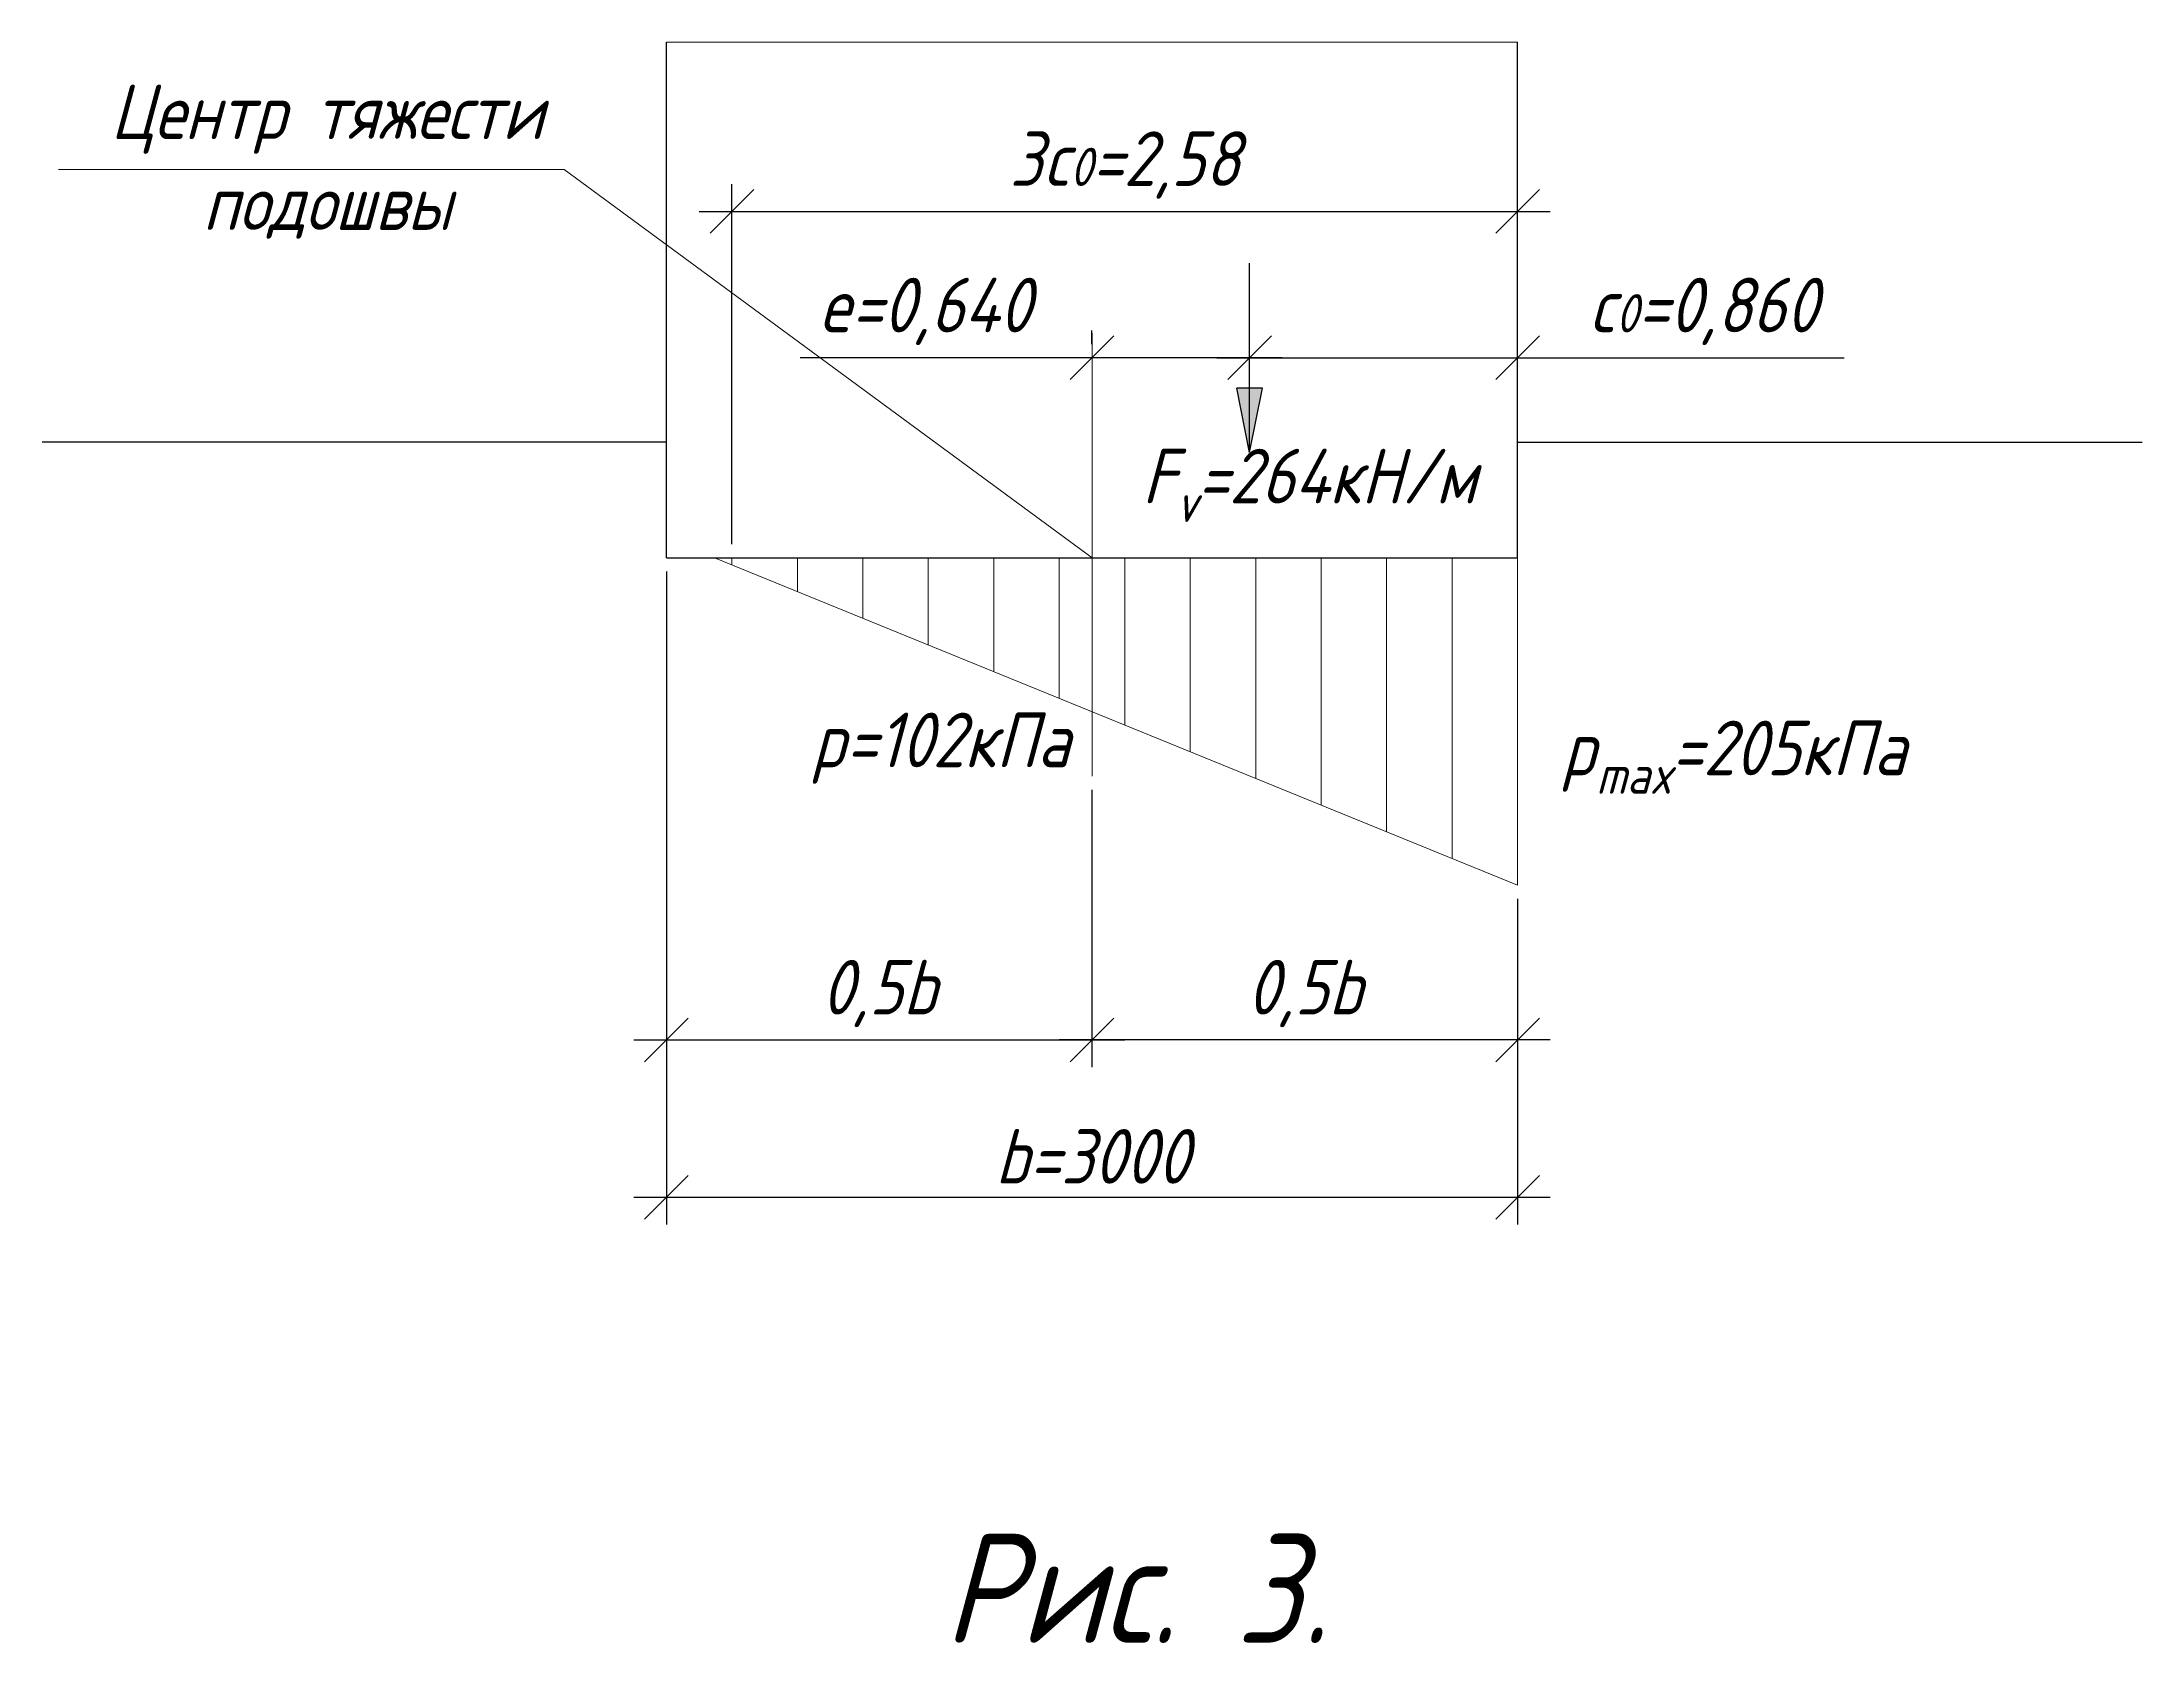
# Model space of a CAD drawing. Header units: millimetres. Extents: x -1004 to 900128, y -352756 to 107728.
# Drawn here: x 819791 to 829414, y -243115 to -235781 of the extents above; entities that cross this region are included whole.
import ezdxf

# ---------------------------------------------------------------- set-up
doc = ezdxf.new("R2010")
doc.units = ezdxf.units.MM
doc.linetypes.add('ACAD_ISO04W100', pattern=[30, 24, -3, 0, -3])
for name, color, linetype, lineweight in [('axles', 152, 'ACAD_ISO04W100', 20), ('basic', 95, 'Continuous', 30), ('size', 45, 'Continuous', 20), ('text', 13, 'Continuous', 20), ('thin', 153, 'Continuous', 18)]:
    doc.layers.add(name, color=color, linetype=linetype, lineweight=lineweight)
doc.styles.add('Structures', font='isocpeur.ttf', dxfattribs={"width": 0.85, "oblique": 15})
doc.styles.add('structures 5', font='isocpeur.ttf', dxfattribs={"width": 0.85, "oblique": 15, "height": 5})
doc.dimstyles.new('structures 3.5', dxfattribs={"dimtxt": 3.5, "dimasz": 2, "dimexe": 1.25, "dimexo": 0.625, "dimtad": 1, "dimtxsty": 'Structures', "dimblk": 'OBLIQUE', "dimcen": 2.5, "dimdle": 1.5, "dimadec": 0, "dimazin": 0, "dimtfac": 1, "dimtmove": 0, "dimatfit": 3, "dimfxl": 1, "dimarcsym": 0})

# ---------------------------------------------------------------- blocks, each defined once
blk = doc.blocks.new('_Oblique')
at = {"color": 0, "linetype": 'ByBlock', "lineweight": -2}
blk.add_line((-0.5, -0.5), (0.5, 0.5), dxfattribs=at)
blk = doc.blocks.new('*D1690')
at = {"layer": 'Defpoints', "color": 0, "transparency": 16777216}
for p in [(822652.7, -238143.7), (824602.7, -239143.7), (824602.7, -240352.5)]:
    blk.add_point(p, dxfattribs=at)
at = {"layer": 'size', "color": 0, "lineweight": -2, "transparency": 16777216}
for p, q in [((822652.7, -238206.2), (822652.7, -240477.5)), ((824602.7, -239206.2), (824602.7, -240477.5)), ((822502.7, -240352.5), (824752.7, -240352.5))]:
    blk.add_line(p, q, dxfattribs=at)
at = {"layer": 'size', "color": 0, "lineweight": -2, "transparency": 16777216, "xscale": 200, "yscale": 200, "zscale": 200, "rotation": 180}
blk.add_blockref('_Oblique', (822652.7, -240352.5), dxfattribs=at)
at = {"layer": 'size', "color": 0, "lineweight": -2, "transparency": 16777216, "xscale": 200, "yscale": 200, "zscale": 200}
blk.add_blockref('_Oblique', (824602.7, -240352.5), dxfattribs=at)
at = {"layer": 'size', "color": 0, "transparency": 16777216, "insert": (823627.7, -240140), "char_height": 250, "attachment_point": 5, "style": 'Structures'}
blk.add_mtext('0,5b', dxfattribs=at)
blk = doc.blocks.new('*D1691')
at = {"layer": 'Defpoints', "color": 0, "transparency": 16777216}
for p in [(824602.7, -239143.7), (826552.7, -239643.7), (824602.7, -240352.5)]:
    blk.add_point(p, dxfattribs=at)
at = {"layer": 'size', "color": 0, "lineweight": -2, "transparency": 16777216}
for p, q in [((824602.7, -239206.2), (824602.7, -240477.5)), ((826552.7, -239706.2), (826552.7, -240477.5)), ((826702.7, -240352.5), (824452.7, -240352.5))]:
    blk.add_line(p, q, dxfattribs=at)
at = {"layer": 'size', "color": 0, "lineweight": -2, "transparency": 16777216, "xscale": 200, "yscale": 200, "zscale": 200, "rotation": 180}
blk.add_blockref('_Oblique', (824602.7, -240352.5), dxfattribs=at)
at = {"layer": 'size', "color": 0, "lineweight": -2, "transparency": 16777216, "xscale": 200, "yscale": 200, "zscale": 200}
blk.add_blockref('_Oblique', (826552.7, -240352.5), dxfattribs=at)
at = {"layer": 'size', "color": 0, "transparency": 16777216, "insert": (825577.7, -240140), "char_height": 250, "attachment_point": 5, "style": 'Structures'}
blk.add_mtext('0,5b', dxfattribs=at)
blk = doc.blocks.new('*D1692')
at = {"layer": 'Defpoints', "color": 0, "transparency": 16777216}
for p in [(822652.7, -238143.7), (826552.7, -239643.7), (826552.7, -241073.1)]:
    blk.add_point(p, dxfattribs=at)
at = {"layer": 'size', "color": 0, "lineweight": -2, "transparency": 16777216}
for p, q in [((822652.7, -238206.2), (822652.7, -241198.1)), ((826552.7, -239706.2), (826552.7, -241198.1)), ((822502.7, -241073.1), (826702.7, -241073.1))]:
    blk.add_line(p, q, dxfattribs=at)
at = {"layer": 'size', "color": 0, "lineweight": -2, "transparency": 16777216, "xscale": 200, "yscale": 200, "zscale": 200, "rotation": 180}
blk.add_blockref('_Oblique', (822652.7, -241073.1), dxfattribs=at)
at = {"layer": 'size', "color": 0, "lineweight": -2, "transparency": 16777216, "xscale": 200, "yscale": 200, "zscale": 200}
blk.add_blockref('_Oblique', (826552.7, -241073.1), dxfattribs=at)
at = {"layer": 'size', "color": 0, "transparency": 16777216, "insert": (824602.7, -240885.6), "char_height": 250, "attachment_point": 5, "style": 'Structures'}
blk.add_mtext('b=3000', dxfattribs=at)
blk = doc.blocks.new('*D1693')
at = {"layer": 'Defpoints', "color": 0, "transparency": 16777216}
for p in [(824602.7, -237227.7), (824602.7, -237227.7), (825324.7, -237227.7)]:
    blk.add_point(p, dxfattribs=at)
at = {"layer": 'size', "color": 0, "lineweight": -2, "transparency": 16777216}
for p, q in [((824602.7, -237165.2), (824602.7, -237102.7)), ((825324.7, -237165.2), (825324.7, -237102.7)), ((824602.7, -237227.7), (823265.1, -237227.7)), ((825474.7, -237227.7), (824602.7, -237227.7))]:
    blk.add_line(p, q, dxfattribs=at)
at = {"layer": 'size', "color": 0, "lineweight": -2, "transparency": 16777216, "xscale": 200, "yscale": 200, "zscale": 200, "rotation": 180}
blk.add_blockref('_Oblique', (824602.7, -237227.7), dxfattribs=at)
at = {"layer": 'size', "color": 0, "lineweight": -2, "transparency": 16777216, "xscale": 200, "yscale": 200, "zscale": 200}
blk.add_blockref('_Oblique', (825324.7, -237227.7), dxfattribs=at)
at = {"layer": 'size', "color": 0, "transparency": 16777216, "insert": (823833.9, -237015.2), "char_height": 250, "attachment_point": 5, "style": 'Structures'}
blk.add_mtext('e=0,640', dxfattribs=at)
blk = doc.blocks.new('*D1694')
at = {"layer": 'Defpoints', "color": 0, "transparency": 16777216}
for p in [(826552.7, -237227.7), (825324.7, -237347.6), (826552.7, -237614.3)]:
    blk.add_point(p, dxfattribs=at)
at = {"layer": 'size', "color": 0, "lineweight": -2, "transparency": 16777216}
for p, q in [((825324.7, -237285.1), (825324.7, -237102.7)), ((826552.7, -237551.8), (826552.7, -237102.7)), ((825174.7, -237227.7), (826552.7, -237227.7)), ((826552.7, -237227.7), (828049.6, -237227.7))]:
    blk.add_line(p, q, dxfattribs=at)
at = {"layer": 'size', "color": 0, "lineweight": -2, "transparency": 16777216, "xscale": 200, "yscale": 200, "zscale": 200, "rotation": 180}
blk.add_blockref('_Oblique', (825324.7, -237227.7), dxfattribs=at)
at = {"layer": 'size', "color": 0, "lineweight": -2, "transparency": 16777216, "xscale": 200, "yscale": 200, "zscale": 200}
blk.add_blockref('_Oblique', (826552.7, -237227.7), dxfattribs=at)
at = {"layer": 'size', "color": 0, "transparency": 16777216, "insert": (827401.1, -237015.2), "char_height": 350, "attachment_point": 5, "style": 'Structures'}
blk.add_mtext('{\\H0.71429x;c\\H0.7x;\\S^ 0;\\H1.42857x;=0,860}', dxfattribs=at)
blk = doc.blocks.new('*D1695')
at = {"layer": 'Defpoints', "color": 0, "transparency": 16777216}
for p in [(826552.7, -236557.2), (826552.7, -237224.5), (822952.7, -238143.7)]:
    blk.add_point(p, dxfattribs=at)
at = {"layer": 'size', "color": 0, "lineweight": -2, "transparency": 16777216}
for p, q in [((822952.7, -238081.2), (822952.7, -236432.2)), ((826552.7, -237162), (826552.7, -236432.2)), ((822802.7, -236557.2), (826702.7, -236557.2))]:
    blk.add_line(p, q, dxfattribs=at)
at = {"layer": 'size', "color": 0, "lineweight": -2, "transparency": 16777216, "xscale": 200, "yscale": 200, "zscale": 200, "rotation": 180}
blk.add_blockref('_Oblique', (822952.7, -236557.2), dxfattribs=at)
at = {"layer": 'size', "color": 0, "lineweight": -2, "transparency": 16777216, "xscale": 200, "yscale": 200, "zscale": 200}
blk.add_blockref('_Oblique', (826552.7, -236557.2), dxfattribs=at)
at = {"layer": 'size', "color": 0, "transparency": 16777216, "insert": (824752.7, -236344.7), "char_height": 350, "attachment_point": 5, "style": 'Structures'}
blk.add_mtext('{\\H0.71429x;3c\\H0.7x;\\S^ 0;\\H1.42857x;=2,58}', dxfattribs=at)

msp = doc.modelspace()

# ---------------------------------------------------------------- hatches: boundary and pattern name
at = {"layer": 'basic'}
h = msp.add_hatch(color=256, dxfattribs=at)
h.dxf.hatch_style = 1
h.paths.add_polyline_path([(825383.45, -237366.324), (825324.718, -237366.324), (825324.718, -237660.98)])
h.paths.add_polyline_path([(825324.718, -237366.324), (825265.986, -237366.324), (825324.718, -237660.98)])

# ---------------------------------------------------------------- linework, layer by layer
at = {"layer": 'axles', "ltscale": 0.1}
msp.add_line((824602.718, -239143.745), (824602.718, -237115.627), dxfattribs=at)
at = {"layer": 'basic'}
for p, q in [((822652.718, -238143.745), (822652.718, -235781.166)), ((826552.718, -238143.745), (826552.718, -235781.166)), ((825324.718, -237660.98), (825324.718, -236794.447)), ((825383.45, -237366.324), (825265.986, -237366.324)), ((825324.718, -237660.98), (825265.986, -237366.324)), ((825324.718, -237660.98), (825383.45, -237366.324)), ((822652.718, -237614.295), (819791.435, -237614.295)), ((826552.718, -237614.295), (829414.001, -237614.295)), ((822652.718, -238143.745), (826552.718, -238143.745))]:
    msp.add_line(p, q, dxfattribs=at)
for points in [[(822652.718, -237614.295), (819791.435, -237614.295)], [(826552.718, -237614.295), (829414.001, -237614.295)]]:
    msp.add_lwpolyline(points, dxfattribs=at)
at = {"layer": 'thin'}
for p, q in [((819867.268, -236364.489), (822183.902, -236364.489)), ((822183.902, -236364.489), (824602.718, -238143.745)), ((826552.718, -239643.745), (822872.718, -238143.745)), ((822952.718, -238143.745), (822952.718, -238176.353)), ((823252.718, -238143.745), (823252.718, -238298.636)), ((823552.718, -238143.745), (823552.718, -238420.919)), ((823852.718, -238143.745), (823852.718, -238543.201)), ((824152.718, -238143.745), (824152.718, -238665.484)), ((824452.718, -238143.745), (824452.718, -238787.767)), ((824752.718, -238143.745), (824752.718, -238910.049)), ((825052.718, -238143.745), (825052.718, -239032.332)), ((825352.718, -238143.745), (825352.718, -239154.614)), ((825652.718, -238143.745), (825652.718, -239276.897)), ((825952.718, -238143.745), (825952.718, -239399.18)), ((826252.718, -238143.745), (826252.718, -239521.462)), ((826552.718, -238143.745), (826552.718, -239643.745))]:
    msp.add_line(p, q, dxfattribs=at)
msp.add_lwpolyline([(822652.718, -235781.166), (826552.718, -235781.166)], dxfattribs=at)

# ---------------------------------------------------------------- texts
at = {"layer": 'text', "attachment_point": 5, "style": 'structures 5'}
for s, insert, char_height, width in [('\\A1;Центр тяжести подошвы', (821098.055, -236328.809), 250, 2558.84936), ('\\A1;F{\\H0.7x;\\S^ v;}=264кН/м', (825598.394, -237811.994), 250, 1992.91099), ('\\A1;p=102кПа', (823909.341, -239016.013), 250, 1273.24932), ('\\A1;p{\\H0.7x;\\S^ max;}=205кПа', (827543.417, -239057.397), 250, 1724.15503), ('Рис. 3.', (824804.294, -242864.872), 500, 2515.89751)]:
    msp.add_mtext(s, dxfattribs=dict(at, insert=insert, char_height=char_height, width=width))

# ---------------------------------------------------------------- dimensions: what is measured, and where the dimension line sits
at = {"layer": 'size'}
for base, p1, p2, text, picture, middle in [((826552.718, -236557.195), (822952.718, -238143.745), (826552.718, -237224.522), '{\\H0.71429x;3c\\H0.7x;\\S^ 0;\\H1.42857x;=2,58}', '*D1695', (824752.718, -236344.694)), ((826552.718, -237227.713), (825324.718, -237347.567), (826552.718, -237614.295), '{\\H0.71429x;c\\H0.7x;\\S^ 0;\\H1.42857x;=0,860}', '*D1694', (827401.137, -237015.212))]:
    dim = msp.add_linear_dim(base=base, p1=p1, p2=p2, text=text, dimstyle='structures 3.5', dxfattribs=at)
    dim.commit()
    dim.dimension.update_dxf_attribs({"geometry": picture, "text_midpoint": middle})
for base, p1, p2, text, picture, middle in [((824602.718, -237227.713), (825324.718, -237227.713), (824602.718, -237227.713), 'e=0,640', '*D1693', (823833.912, -237015.213)), ((824602.718, -240352.456), (822652.718, -238143.745), (824602.718, -239143.745), '0,5b', '*D1690', (823627.718, -240139.956)), ((826552.718, -241073.125), (822652.718, -238143.745), (826552.718, -239643.745), 'b=3000', '*D1692', (824602.718, -240885.625))]:
    dim = msp.add_linear_dim(base=base, p1=p1, p2=p2, text=text, dimstyle='structures 3.5', override={"dimtxt": 2.5}, dxfattribs=at)
    dim.commit()
    dim.dimension.update_dxf_attribs({"geometry": picture, "text_midpoint": middle})
dim = msp.add_linear_dim(base=(824602.718, -240352.456), p1=(826552.718, -239643.745), p2=(824602.718, -239143.745), angle=180, text='0,5b', dimstyle='structures 3.5', override={"dimtxt": 2.5}, dxfattribs=at)
dim.commit()
dim.dimension.update_dxf_attribs({"geometry": '*D1691', "text_midpoint": (825577.718, -240139.956)})

doc.saveas('drawing.dxf')
